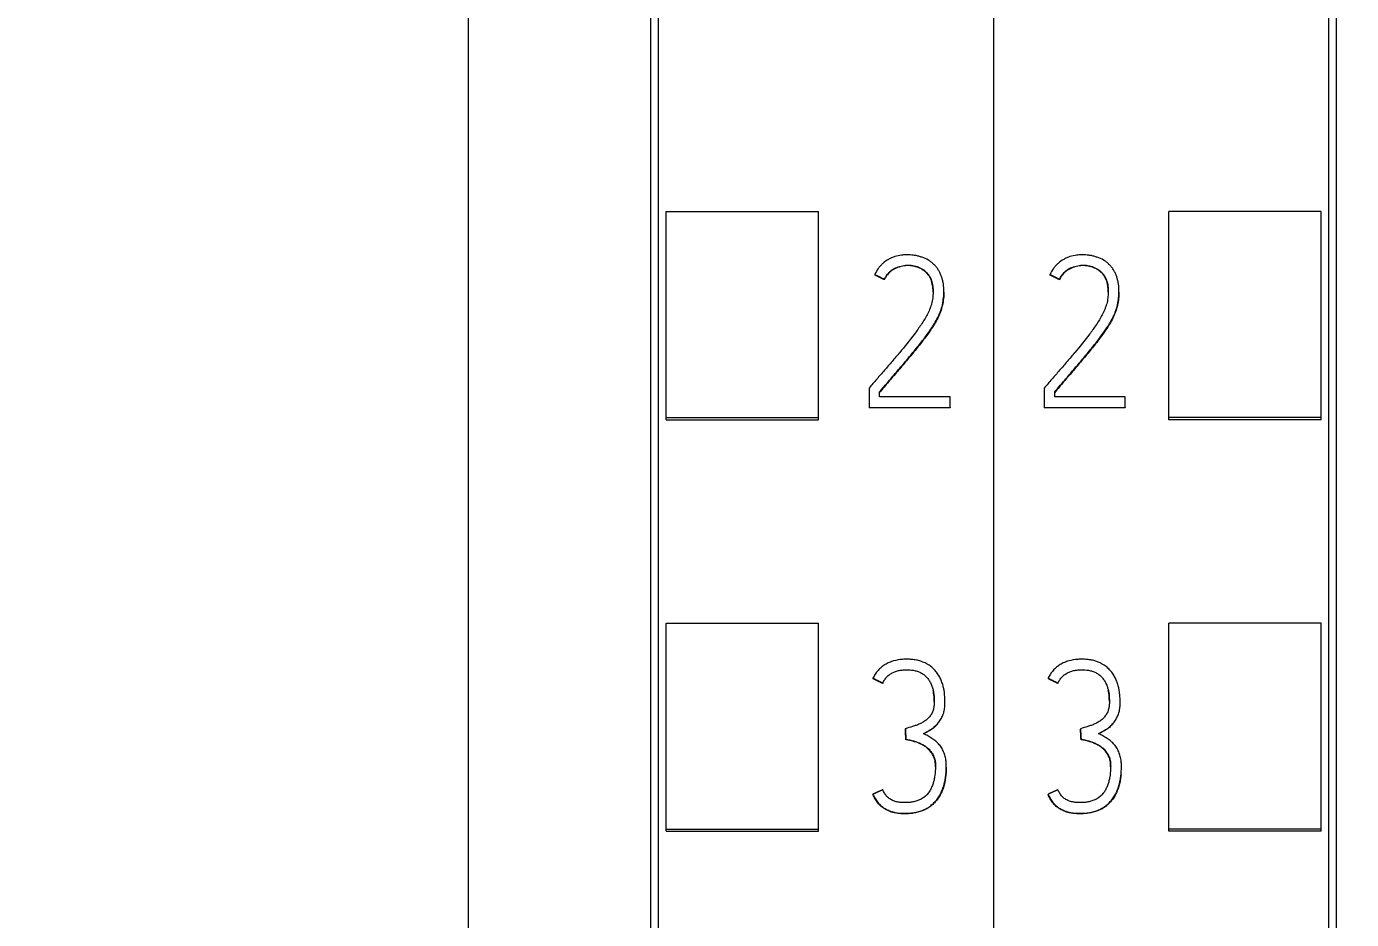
# Model space of a CAD drawing. Header units: millimetres. Extents: x 1359 to 3577, y 1333 to 3557.
# Drawn here: x 2702.87 to 2720.27, y 3017.55 to 3029.26 of the extents above; entities that cross this region are included whole.
import ezdxf

# ---------------------------------------------------------------- set-up
doc = ezdxf.new("R2010")
doc.units = ezdxf.units.MM
doc.layers.add('000-PI-Oprema', color=30, linetype='Continuous', lineweight=5)
doc.layers.add('002-PI-Kabelska kanalica', color=150, linetype='Continuous')
doc.styles.get("Standard").update_dxf_attribs({"font": 'arial.ttf'})
doc.dimstyles.new('ISO-25', dxfattribs={"dimtxt": 2.5, "dimasz": 2.5, "dimexe": 1.25, "dimexo": 0.625, "dimtad": 1, "dimtxsty": 'Standard', "dimcen": 2.5, "dimadec": 0, "dimazin": 0, "dimtfac": 1, "dimtmove": 0, "dimatfit": 3, "dimfxl": 1, "dimarcsym": 0})

# ---------------------------------------------------------------- blocks, each defined once
blk = doc.blocks.new('S7-1500 DI HF - 6ES7521-1BL00-0AB0')
at = {"layer": '000-PI-Oprema', "color": 0, "linetype": 'ByBlock', "lineweight": 0}
for p, q in [((0, 134.681), (0, 21.262)), ((34.8, 134.681), (34.8, 21.262)), ((4.4, 132.4), (4.4, 23.585)), ((30.4, 23.585), (30.4, 132.4)), ((2.3, 117.58), (2.3, 120.283)), ((4.3, 120.283), (2.3, 120.283)), ((4.3, 117.58), (4.3, 120.283)), ((30.5, 117.58), (30.5, 120.283)), ((30.5, 120.283), (32.5, 120.283)), ((32.5, 117.58), (32.5, 120.283)), ((0.74, 119.455), (0.74, 119.449)), ((0.865, 119.392), (0.865, 119.386)), ((33.24, 119.455), (33.24, 119.449)), ((33.365, 119.392), (33.365, 119.386)), ((1.647, 119.224), (1.647, 119.23)), ((34.147, 119.224), (34.147, 119.23)), ((0.665, 117.964), (0.665, 117.71)), ((0.804, 117.848), (0.804, 117.914)), ((1.73, 117.848), (0.804, 117.848)), ((1.73, 117.71), (1.73, 117.848)), ((33.165, 117.964), (33.165, 117.71)), ((33.304, 117.848), (33.304, 117.914)), ((34.23, 117.848), (33.304, 117.848)), ((34.23, 117.71), (34.23, 117.848)), ((0.665, 117.71), (0.665, 117.704)), ((0.665, 117.71), (1.73, 117.71)), ((1.73, 117.704), (0.665, 117.704)), ((1.73, 117.71), (1.73, 117.704)), ((33.165, 117.71), (33.165, 117.704)), ((33.165, 117.71), (34.23, 117.71)), ((34.23, 117.704), (33.165, 117.704)), ((34.23, 117.71), (34.23, 117.704)), ((2.3, 117.549), (2.3, 117.58)), ((4.3, 117.58), (2.3, 117.58)), ((4.3, 117.549), (2.3, 117.549)), ((4.3, 117.549), (4.3, 117.58)), ((30.5, 117.549), (30.5, 117.58)), ((30.5, 117.58), (32.5, 117.58)), ((30.5, 117.549), (32.5, 117.549)), ((32.5, 117.549), (32.5, 117.58)), ((2.3, 112.178), (2.3, 114.881)), ((4.3, 114.881), (2.3, 114.881)), ((4.3, 112.178), (4.3, 114.881)), ((30.5, 112.178), (30.5, 114.881)), ((30.5, 114.881), (32.5, 114.881)), ((32.5, 112.178), (32.5, 114.881)), ((0.716, 114.157), (0.716, 114.151)), ((33.216, 114.157), (33.216, 114.151)), ((0.844, 114.094), (0.844, 114.088)), ((33.344, 114.094), (33.344, 114.088)), ((1.662, 113.84), (1.662, 113.846)), ((34.162, 113.84), (34.162, 113.846)), ((1.141, 113.494), (1.141, 113.488)), ((33.641, 113.494), (33.641, 113.488)), ((1.149, 113.356), (1.149, 113.35)), ((33.649, 113.356), (33.649, 113.35)), ((1.679, 112.99), (1.679, 112.996)), ((34.179, 112.99), (34.179, 112.996)), ((0.716, 112.635), (0.716, 112.629)), ((33.216, 112.635), (33.216, 112.629)), ((2.3, 112.149), (2.3, 112.178)), ((4.3, 112.178), (2.3, 112.178)), ((4.3, 112.149), (2.3, 112.149)), ((4.3, 112.149), (4.3, 112.178)), ((30.5, 112.149), (30.5, 112.178)), ((30.5, 112.178), (32.5, 112.178)), ((30.5, 112.149), (32.5, 112.149)), ((32.5, 112.149), (32.5, 112.178))]:
    blk.add_line(p, q, dxfattribs=at)
for points, knots in [([(4.5, 132.586), (4.5, 129.542), (4.5, 119.972), (4.5, 105.802), (4.5, 91.235), (4.5, 77.025), (4.5, 62.731), (4.5, 47.245), (4.5, 34.605), (4.5, 26.64), (4.5, 23.299)], [0, 0, 0, 0, 0.083934, 0.263736, 0.389889, 0.484142, 0.653794, 0.78188, 0.908517, 1, 1, 1, 1]), ([(30.3, 23.299), (30.3, 26.64), (30.3, 34.605), (30.3, 47.245), (30.3, 62.731), (30.3, 77.025), (30.3, 91.235), (30.3, 105.802), (30.3, 119.972), (30.3, 129.542), (30.3, 132.586)], [0, 0, 0, 0, 0.091483, 0.21812, 0.346206, 0.515858, 0.610111, 0.736264, 0.916066, 1, 1, 1, 1]), ([(27.9, 129.52), (27.9, 127.497), (27.9, 118.948), (27.9, 105.802), (27.9, 91.235), (27.9, 77.025), (27.9, 62.731), (27.9, 47.245), (27.9, 34.486), (27.9, 25.605), (27.9, 21.348), (27.9, 20.55)], [0, 0, 0, 0, 0.055935, 0.236292, 0.362833, 0.457376, 0.627551, 0.756032, 0.883059, 0.978086, 1, 1, 1, 1]), ([(0.804, 117.914), (0.843, 117.96), (0.881, 118.006), (0.959, 118.098), (0.999, 118.143), (1.077, 118.235), (1.116, 118.281), (1.193, 118.373), (1.232, 118.419), (1.308, 118.512), (1.346, 118.559), (1.4, 118.631), (1.418, 118.655), (1.453, 118.704), (1.47, 118.729), (1.504, 118.779), (1.52, 118.804), (1.55, 118.856), (1.564, 118.882), (1.583, 118.923), (1.589, 118.937), (1.6, 118.965), (1.605, 118.979), (1.62, 119.022), (1.627, 119.051), (1.638, 119.11), (1.642, 119.14), (1.646, 119.185), (1.646, 119.2), (1.647, 119.23), (1.647, 119.245), (1.645, 119.29), (1.642, 119.32), (1.634, 119.364), (1.63, 119.379), (1.623, 119.408), (1.618, 119.423), (1.608, 119.451), (1.602, 119.465), (1.588, 119.492), (1.581, 119.505), (1.569, 119.524), (1.565, 119.53), (1.556, 119.542), (1.551, 119.548), (1.537, 119.566), (1.526, 119.577), (1.505, 119.598), (1.494, 119.608), (1.476, 119.622), (1.47, 119.627), (1.457, 119.635), (1.451, 119.639), (1.418, 119.658), (1.39, 119.671), (1.347, 119.685), (1.332, 119.69), (1.303, 119.698), (1.288, 119.701), (1.258, 119.706), (1.243, 119.708), (1.213, 119.711), (1.198, 119.712), (1.168, 119.712), (1.153, 119.712), (1.123, 119.711), (1.107, 119.71), (1.062, 119.704), (1.032, 119.698), (0.989, 119.685), (0.975, 119.68), (0.954, 119.67), (0.947, 119.667), (0.933, 119.66), (0.927, 119.657), (0.894, 119.638), (0.87, 119.62), (0.836, 119.59), (0.825, 119.579), (0.804, 119.557), (0.795, 119.545), (0.768, 119.509), (0.752, 119.483), (0.74, 119.455)], [0, 0, 0, 0, 0.0625, 0.0625, 0.125, 0.125, 0.1875, 0.1875, 0.25, 0.25, 0.3125, 0.3125, 0.34375, 0.34375, 0.375, 0.375, 0.40625, 0.40625, 0.4375, 0.4375, 0.453125, 0.453125, 0.46875, 0.46875, 0.5, 0.5, 0.53125, 0.53125, 0.546875, 0.546875, 0.5625, 0.5625, 0.59375, 0.59375, 0.609375, 0.609375, 0.625, 0.625, 0.640625, 0.640625, 0.65625, 0.65625, 0.664062, 0.664062, 0.671875, 0.671875, 0.6875, 0.6875, 0.703125, 0.703125, 0.710937, 0.710937, 0.71875, 0.71875, 0.75, 0.75, 0.765625, 0.765625, 0.78125, 0.78125, 0.796875, 0.796875, 0.8125, 0.8125, 0.828125, 0.828125, 0.84375, 0.84375, 0.875, 0.875, 0.890625, 0.890625, 0.898437, 0.898437, 0.90625, 0.90625, 0.9375, 0.9375, 0.953125, 0.953125, 0.96875, 0.96875, 1, 1, 1, 1]), ([(33.304, 117.914), (33.343, 117.96), (33.381, 118.006), (33.459, 118.098), (33.499, 118.143), (33.577, 118.235), (33.616, 118.281), (33.693, 118.373), (33.732, 118.419), (33.808, 118.512), (33.846, 118.559), (33.9, 118.631), (33.918, 118.655), (33.953, 118.704), (33.97, 118.729), (34.004, 118.779), (34.02, 118.804), (34.05, 118.856), (34.064, 118.882), (34.083, 118.923), (34.089, 118.937), (34.1, 118.965), (34.105, 118.979), (34.12, 119.022), (34.127, 119.051), (34.138, 119.11), (34.142, 119.14), (34.146, 119.185), (34.146, 119.2), (34.147, 119.23), (34.147, 119.245), (34.145, 119.29), (34.142, 119.32), (34.134, 119.364), (34.13, 119.379), (34.123, 119.408), (34.118, 119.423), (34.108, 119.451), (34.102, 119.465), (34.088, 119.492), (34.081, 119.505), (34.069, 119.524), (34.065, 119.53), (34.056, 119.542), (34.051, 119.548), (34.037, 119.566), (34.026, 119.577), (34.005, 119.598), (33.994, 119.608), (33.976, 119.622), (33.97, 119.627), (33.957, 119.635), (33.951, 119.639), (33.918, 119.658), (33.89, 119.671), (33.847, 119.685), (33.832, 119.69), (33.803, 119.698), (33.788, 119.701), (33.758, 119.706), (33.743, 119.708), (33.713, 119.711), (33.698, 119.712), (33.668, 119.712), (33.653, 119.712), (33.623, 119.711), (33.607, 119.71), (33.562, 119.704), (33.532, 119.698), (33.489, 119.685), (33.475, 119.68), (33.454, 119.67), (33.447, 119.667), (33.433, 119.66), (33.427, 119.657), (33.394, 119.638), (33.37, 119.62), (33.336, 119.59), (33.325, 119.579), (33.304, 119.557), (33.295, 119.545), (33.268, 119.509), (33.252, 119.483), (33.24, 119.455)], [0, 0, 0, 0, 0.0625, 0.0625, 0.125, 0.125, 0.1875, 0.1875, 0.25, 0.25, 0.3125, 0.3125, 0.34375, 0.34375, 0.375, 0.375, 0.40625, 0.40625, 0.4375, 0.4375, 0.453125, 0.453125, 0.46875, 0.46875, 0.5, 0.5, 0.53125, 0.53125, 0.546875, 0.546875, 0.5625, 0.5625, 0.59375, 0.59375, 0.609375, 0.609375, 0.625, 0.625, 0.640625, 0.640625, 0.65625, 0.65625, 0.664062, 0.664062, 0.671875, 0.671875, 0.6875, 0.6875, 0.703125, 0.703125, 0.710937, 0.710937, 0.71875, 0.71875, 0.75, 0.75, 0.765625, 0.765625, 0.78125, 0.78125, 0.796875, 0.796875, 0.8125, 0.8125, 0.828125, 0.828125, 0.84375, 0.84375, 0.875, 0.875, 0.890625, 0.890625, 0.898437, 0.898437, 0.90625, 0.90625, 0.9375, 0.9375, 0.953125, 0.953125, 0.96875, 0.96875, 1, 1, 1, 1]), ([(0.865, 119.392), (0.876, 119.415), (0.89, 119.437), (0.914, 119.467), (0.922, 119.477), (0.941, 119.495), (0.951, 119.503), (0.982, 119.526), (1.005, 119.538), (1.054, 119.558), (1.079, 119.565), (1.117, 119.572), (1.129, 119.574), (1.155, 119.576), (1.168, 119.577), (1.207, 119.577), (1.233, 119.574), (1.271, 119.565), (1.283, 119.562), (1.308, 119.553), (1.32, 119.548), (1.355, 119.532), (1.377, 119.518), (1.408, 119.494), (1.417, 119.485), (1.435, 119.466), (1.443, 119.456), (1.454, 119.44), (1.458, 119.435), (1.465, 119.424), (1.474, 119.406), (1.481, 119.388), (1.489, 119.364), (1.492, 119.351), (1.498, 119.326), (1.5, 119.313), (1.503, 119.287), (1.504, 119.275), (1.505, 119.249), (1.506, 119.236), (1.505, 119.21), (1.505, 119.197), (1.503, 119.171), (1.502, 119.159), (1.497, 119.12), (1.492, 119.095), (1.482, 119.058), (1.478, 119.045), (1.47, 119.021), (1.465, 119.009), (1.451, 118.973), (1.44, 118.95), (1.416, 118.904), (1.403, 118.882), (1.377, 118.839), (1.363, 118.817), (1.32, 118.753), (1.29, 118.712), (1.198, 118.589), (1.133, 118.509), (1.034, 118.392), (1, 118.353), (0.934, 118.274), (0.9, 118.236), (0.833, 118.158), (0.799, 118.119), (0.732, 118.042), (0.698, 118.003), (0.665, 117.964)], [0, 0, 0, 0, 0.03125, 0.03125, 0.046875, 0.046875, 0.0625, 0.0625, 0.09375, 0.09375, 0.125, 0.125, 0.140625, 0.140625, 0.15625, 0.15625, 0.1875, 0.1875, 0.203125, 0.203125, 0.21875, 0.21875, 0.25, 0.25, 0.265625, 0.265625, 0.28125, 0.28125, 0.289062, 0.289062, 0.296875, 0.3125, 0.3125, 0.328125, 0.328125, 0.34375, 0.34375, 0.359375, 0.359375, 0.375, 0.375, 0.390625, 0.390625, 0.40625, 0.40625, 0.4375, 0.4375, 0.453125, 0.453125, 0.46875, 0.46875, 0.5, 0.5, 0.53125, 0.53125, 0.5625, 0.5625, 0.625, 0.625, 0.75, 0.75, 0.8125, 0.8125, 0.875, 0.875, 0.9375, 0.9375, 1, 1, 1, 1]), ([(1.506, 119.221), (1.506, 119.231), (1.505, 119.242), (1.504, 119.265), (1.503, 119.278), (1.5, 119.303), (1.498, 119.316), (1.493, 119.341), (1.49, 119.354), (1.482, 119.379), (1.477, 119.391), (1.469, 119.409), (1.466, 119.414), (1.46, 119.426), (1.456, 119.431), (1.438, 119.458), (1.42, 119.477), (1.395, 119.498), (1.39, 119.502), (1.379, 119.51), (1.363, 119.521), (1.335, 119.536), (1.311, 119.546), (1.286, 119.555), (1.273, 119.558), (1.235, 119.567), (1.209, 119.57), (1.157, 119.571), (1.131, 119.569), (1.093, 119.562), (1.08, 119.559), (1.055, 119.552), (1.043, 119.547), (1.018, 119.538), (1.007, 119.532), (0.984, 119.52), (0.973, 119.513), (0.941, 119.49), (0.922, 119.472), (0.898, 119.442), (0.891, 119.431), (0.877, 119.409), (0.87, 119.397), (0.865, 119.386)], [0, 0, 0, 0, 0.034222, 0.034222, 0.076212, 0.076212, 0.118203, 0.118203, 0.160193, 0.160193, 0.202183, 0.202183, 0.223179, 0.223179, 0.244174, 0.244174, 0.328155, 0.328155, 0.34915, 0.34915, 0.370145, 0.412135, 0.454126, 0.454126, 0.496116, 0.496116, 0.580097, 0.580097, 0.664077, 0.664077, 0.706068, 0.706068, 0.748058, 0.748058, 0.790048, 0.790048, 0.832039, 0.832039, 0.916019, 0.916019, 0.95801, 0.95801, 1, 1, 1, 1]), ([(33.365, 119.392), (33.376, 119.415), (33.39, 119.437), (33.414, 119.467), (33.422, 119.477), (33.441, 119.495), (33.451, 119.503), (33.482, 119.526), (33.505, 119.538), (33.554, 119.558), (33.579, 119.565), (33.617, 119.572), (33.629, 119.574), (33.655, 119.576), (33.668, 119.577), (33.707, 119.577), (33.733, 119.574), (33.771, 119.565), (33.783, 119.562), (33.808, 119.553), (33.82, 119.548), (33.855, 119.532), (33.877, 119.518), (33.908, 119.494), (33.917, 119.485), (33.935, 119.466), (33.943, 119.456), (33.954, 119.44), (33.958, 119.435), (33.965, 119.424), (33.974, 119.406), (33.981, 119.388), (33.989, 119.364), (33.992, 119.351), (33.998, 119.326), (34, 119.313), (34.003, 119.287), (34.004, 119.275), (34.005, 119.249), (34.006, 119.236), (34.005, 119.21), (34.005, 119.197), (34.003, 119.171), (34.002, 119.159), (33.997, 119.12), (33.992, 119.095), (33.982, 119.058), (33.978, 119.045), (33.97, 119.021), (33.965, 119.009), (33.951, 118.973), (33.94, 118.95), (33.916, 118.904), (33.903, 118.882), (33.877, 118.839), (33.863, 118.817), (33.82, 118.753), (33.79, 118.712), (33.698, 118.589), (33.633, 118.509), (33.534, 118.392), (33.5, 118.353), (33.434, 118.274), (33.4, 118.236), (33.333, 118.158), (33.299, 118.119), (33.232, 118.042), (33.198, 118.003), (33.165, 117.964)], [0, 0, 0, 0, 0.03125, 0.03125, 0.046875, 0.046875, 0.0625, 0.0625, 0.09375, 0.09375, 0.125, 0.125, 0.140625, 0.140625, 0.15625, 0.15625, 0.1875, 0.1875, 0.203125, 0.203125, 0.21875, 0.21875, 0.25, 0.25, 0.265625, 0.265625, 0.28125, 0.28125, 0.289062, 0.289062, 0.296875, 0.3125, 0.3125, 0.328125, 0.328125, 0.34375, 0.34375, 0.359375, 0.359375, 0.375, 0.375, 0.390625, 0.390625, 0.40625, 0.40625, 0.4375, 0.4375, 0.453125, 0.453125, 0.46875, 0.46875, 0.5, 0.5, 0.53125, 0.53125, 0.5625, 0.5625, 0.625, 0.625, 0.75, 0.75, 0.8125, 0.8125, 0.875, 0.875, 0.9375, 0.9375, 1, 1, 1, 1]), ([(34.006, 119.221), (34.006, 119.231), (34.005, 119.242), (34.004, 119.265), (34.003, 119.278), (34, 119.303), (33.998, 119.316), (33.993, 119.341), (33.99, 119.354), (33.982, 119.379), (33.977, 119.391), (33.969, 119.409), (33.966, 119.414), (33.96, 119.426), (33.956, 119.431), (33.938, 119.458), (33.92, 119.477), (33.895, 119.498), (33.89, 119.502), (33.879, 119.51), (33.863, 119.521), (33.835, 119.536), (33.811, 119.546), (33.786, 119.555), (33.773, 119.558), (33.735, 119.567), (33.709, 119.57), (33.657, 119.571), (33.631, 119.569), (33.593, 119.562), (33.58, 119.559), (33.555, 119.552), (33.543, 119.547), (33.518, 119.538), (33.507, 119.532), (33.484, 119.52), (33.473, 119.513), (33.441, 119.49), (33.422, 119.472), (33.398, 119.442), (33.391, 119.431), (33.377, 119.409), (33.37, 119.397), (33.365, 119.386)], [0, 0, 0, 0, 0.034222, 0.034222, 0.076212, 0.076212, 0.118203, 0.118203, 0.160193, 0.160193, 0.202183, 0.202183, 0.223179, 0.223179, 0.244174, 0.244174, 0.328155, 0.328155, 0.34915, 0.34915, 0.370145, 0.412135, 0.454126, 0.454126, 0.496116, 0.496116, 0.580097, 0.580097, 0.664077, 0.664077, 0.706068, 0.706068, 0.748058, 0.748058, 0.790048, 0.790048, 0.832039, 0.832039, 0.916019, 0.916019, 0.95801, 0.95801, 1, 1, 1, 1]), ([(1.647, 119.224), (1.647, 119.218), (1.647, 119.212), (1.646, 119.192), (1.646, 119.177), (1.642, 119.132), (1.638, 119.102), (1.626, 119.043), (1.619, 119.014), (1.605, 118.971), (1.6, 118.957), (1.588, 118.929), (1.582, 118.915), (1.563, 118.874), (1.549, 118.848), (1.519, 118.796), (1.503, 118.771), (1.47, 118.721), (1.452, 118.697), (1.417, 118.648), (1.4, 118.624), (1.345, 118.552), (1.307, 118.505), (1.231, 118.412), (1.193, 118.366), (1.116, 118.274), (1.077, 118.228), (0.998, 118.137), (0.959, 118.091), (0.881, 118), (0.842, 117.954), (0.804, 117.908)], [0, 0, 0, 0, 0.010489, 0.010489, 0.038761, 0.038761, 0.095304, 0.095304, 0.151848, 0.151848, 0.180119, 0.180119, 0.208391, 0.208391, 0.264935, 0.264935, 0.321478, 0.321478, 0.378022, 0.378022, 0.434565, 0.434565, 0.547652, 0.547652, 0.660739, 0.660739, 0.773826, 0.773826, 0.886913, 0.886913, 1, 1, 1, 1]), ([(34.147, 119.224), (34.147, 119.218), (34.147, 119.212), (34.146, 119.192), (34.146, 119.177), (34.142, 119.132), (34.138, 119.102), (34.126, 119.043), (34.119, 119.014), (34.105, 118.971), (34.1, 118.957), (34.088, 118.929), (34.082, 118.915), (34.063, 118.874), (34.049, 118.848), (34.019, 118.796), (34.003, 118.771), (33.97, 118.721), (33.952, 118.697), (33.917, 118.648), (33.9, 118.624), (33.845, 118.552), (33.807, 118.505), (33.731, 118.412), (33.693, 118.366), (33.616, 118.274), (33.577, 118.228), (33.498, 118.137), (33.459, 118.091), (33.381, 118), (33.342, 117.954), (33.304, 117.908)], [0, 0, 0, 0, 0.010489, 0.010489, 0.038761, 0.038761, 0.095304, 0.095304, 0.151848, 0.151848, 0.180119, 0.180119, 0.208391, 0.208391, 0.264935, 0.264935, 0.321478, 0.321478, 0.378022, 0.378022, 0.434565, 0.434565, 0.547652, 0.547652, 0.660739, 0.660739, 0.773826, 0.773826, 0.886913, 0.886913, 1, 1, 1, 1]), ([(1.379, 113.431), (1.397, 113.44), (1.415, 113.449), (1.449, 113.469), (1.467, 113.479), (1.491, 113.496), (1.5, 113.501), (1.515, 113.513), (1.523, 113.52), (1.538, 113.533), (1.545, 113.54), (1.56, 113.554), (1.567, 113.562), (1.586, 113.585), (1.598, 113.601), (1.614, 113.627), (1.618, 113.636), (1.627, 113.654), (1.631, 113.663), (1.642, 113.692), (1.648, 113.711), (1.656, 113.75), (1.659, 113.77), (1.662, 113.81), (1.662, 113.83), (1.662, 113.871), (1.661, 113.891), (1.657, 113.95), (1.652, 113.99), (1.639, 114.049), (1.634, 114.069), (1.621, 114.107), (1.607, 114.144), (1.588, 114.18), (1.567, 114.215), (1.555, 114.231), (1.53, 114.262), (1.509, 114.284), (1.486, 114.304), (1.47, 114.316), (1.462, 114.322), (1.42, 114.35), (1.383, 114.367), (1.335, 114.383), (1.325, 114.386), (1.306, 114.391), (1.276, 114.397), (1.226, 114.404), (1.186, 114.406), (1.145, 114.406), (1.125, 114.406), (1.065, 114.401), (1.025, 114.395), (0.977, 114.381), (0.967, 114.378), (0.948, 114.371), (0.939, 114.367), (0.911, 114.355), (0.875, 114.336), (0.842, 114.313), (0.819, 114.294), (0.811, 114.287), (0.796, 114.273), (0.789, 114.266), (0.769, 114.243), (0.756, 114.228), (0.74, 114.202), (0.735, 114.194), (0.725, 114.176), (0.72, 114.167), (0.716, 114.157)], [0, 0, 0, 0, 0.03125, 0.03125, 0.0625, 0.0625, 0.078125, 0.078125, 0.09375, 0.09375, 0.109375, 0.109375, 0.125, 0.125, 0.15625, 0.15625, 0.171875, 0.171875, 0.1875, 0.1875, 0.21875, 0.21875, 0.25, 0.25, 0.28125, 0.28125, 0.3125, 0.3125, 0.375, 0.375, 0.40625, 0.40625, 0.4375, 0.46875, 0.46875, 0.5, 0.5, 0.53125, 0.546875, 0.546875, 0.5625, 0.5625, 0.625, 0.625, 0.640625, 0.640625, 0.65625, 0.6875, 0.71875, 0.71875, 0.75, 0.75, 0.8125, 0.8125, 0.828125, 0.828125, 0.84375, 0.84375, 0.875, 0.90625, 0.90625, 0.921875, 0.921875, 0.9375, 0.9375, 0.96875, 0.96875, 0.984375, 0.984375, 1, 1, 1, 1]), ([(33.879, 113.431), (33.897, 113.44), (33.915, 113.449), (33.949, 113.469), (33.967, 113.479), (33.991, 113.496), (34, 113.501), (34.015, 113.513), (34.023, 113.52), (34.038, 113.533), (34.045, 113.54), (34.06, 113.554), (34.067, 113.562), (34.086, 113.585), (34.098, 113.601), (34.114, 113.627), (34.118, 113.636), (34.127, 113.654), (34.131, 113.663), (34.142, 113.692), (34.148, 113.711), (34.156, 113.75), (34.159, 113.77), (34.162, 113.81), (34.162, 113.83), (34.162, 113.871), (34.161, 113.891), (34.157, 113.95), (34.152, 113.99), (34.139, 114.049), (34.134, 114.069), (34.121, 114.107), (34.107, 114.144), (34.088, 114.18), (34.067, 114.215), (34.055, 114.231), (34.03, 114.262), (34.009, 114.284), (33.986, 114.304), (33.97, 114.316), (33.962, 114.322), (33.92, 114.35), (33.883, 114.367), (33.835, 114.383), (33.825, 114.386), (33.806, 114.391), (33.776, 114.397), (33.726, 114.404), (33.686, 114.406), (33.645, 114.406), (33.625, 114.406), (33.565, 114.401), (33.525, 114.395), (33.477, 114.381), (33.467, 114.378), (33.448, 114.371), (33.439, 114.367), (33.411, 114.355), (33.375, 114.336), (33.342, 114.313), (33.319, 114.294), (33.311, 114.287), (33.296, 114.273), (33.289, 114.266), (33.269, 114.243), (33.256, 114.228), (33.24, 114.202), (33.235, 114.194), (33.225, 114.176), (33.22, 114.167), (33.216, 114.157)], [0, 0, 0, 0, 0.03125, 0.03125, 0.0625, 0.0625, 0.078125, 0.078125, 0.09375, 0.09375, 0.109375, 0.109375, 0.125, 0.125, 0.15625, 0.15625, 0.171875, 0.171875, 0.1875, 0.1875, 0.21875, 0.21875, 0.25, 0.25, 0.28125, 0.28125, 0.3125, 0.3125, 0.375, 0.375, 0.40625, 0.40625, 0.4375, 0.46875, 0.46875, 0.5, 0.5, 0.53125, 0.546875, 0.546875, 0.5625, 0.5625, 0.625, 0.625, 0.640625, 0.640625, 0.65625, 0.6875, 0.71875, 0.71875, 0.75, 0.75, 0.8125, 0.8125, 0.828125, 0.828125, 0.84375, 0.84375, 0.875, 0.90625, 0.90625, 0.921875, 0.921875, 0.9375, 0.9375, 0.96875, 0.96875, 0.984375, 0.984375, 1, 1, 1, 1]), ([(0.844, 114.094), (0.851, 114.109), (0.859, 114.123), (0.878, 114.15), (0.888, 114.163), (0.905, 114.18), (0.911, 114.186), (0.924, 114.197), (0.931, 114.202), (0.944, 114.212), (0.951, 114.216), (0.965, 114.225), (0.972, 114.229), (0.994, 114.239), (1.01, 114.245), (1.042, 114.255), (1.058, 114.258), (1.091, 114.264), (1.107, 114.265), (1.14, 114.268), (1.157, 114.268), (1.207, 114.267), (1.239, 114.264), (1.28, 114.254), (1.288, 114.252), (1.304, 114.247), (1.312, 114.244), (1.335, 114.235), (1.349, 114.227), (1.37, 114.214), (1.377, 114.209), (1.39, 114.199), (1.397, 114.194), (1.415, 114.177), (1.426, 114.165), (1.441, 114.145), (1.446, 114.138), (1.455, 114.124), (1.468, 114.103), (1.479, 114.081), (1.492, 114.051), (1.497, 114.035), (1.506, 114.003), (1.509, 113.987), (1.518, 113.939), (1.52, 113.906), (1.521, 113.856), (1.521, 113.84), (1.52, 113.807), (1.518, 113.79), (1.514, 113.766), (1.512, 113.758), (1.508, 113.742), (1.506, 113.734), (1.497, 113.711), (1.49, 113.696), (1.476, 113.675), (1.472, 113.668), (1.461, 113.655), (1.456, 113.649), (1.445, 113.636), (1.439, 113.63), (1.427, 113.619), (1.421, 113.613), (1.402, 113.598), (1.388, 113.589), (1.36, 113.572), (1.345, 113.564), (1.315, 113.55), (1.299, 113.544), (1.268, 113.533), (1.252, 113.528), (1.204, 113.514), (1.173, 113.504), (1.141, 113.494)], [0, 0, 0, 0, 0.03125, 0.03125, 0.0625, 0.0625, 0.078125, 0.078125, 0.09375, 0.09375, 0.109375, 0.109375, 0.125, 0.125, 0.15625, 0.15625, 0.1875, 0.1875, 0.21875, 0.21875, 0.25, 0.25, 0.3125, 0.3125, 0.328125, 0.328125, 0.34375, 0.34375, 0.375, 0.375, 0.390625, 0.390625, 0.40625, 0.40625, 0.4375, 0.4375, 0.453125, 0.453125, 0.46875, 0.5, 0.5, 0.53125, 0.53125, 0.5625, 0.5625, 0.625, 0.625, 0.65625, 0.65625, 0.6875, 0.6875, 0.703125, 0.703125, 0.71875, 0.71875, 0.75, 0.75, 0.765625, 0.765625, 0.78125, 0.78125, 0.796875, 0.796875, 0.8125, 0.8125, 0.84375, 0.84375, 0.875, 0.875, 0.90625, 0.90625, 0.9375, 0.9375, 1, 1, 1, 1]), ([(33.344, 114.094), (33.351, 114.109), (33.359, 114.123), (33.378, 114.15), (33.388, 114.163), (33.405, 114.18), (33.411, 114.186), (33.424, 114.197), (33.431, 114.202), (33.444, 114.212), (33.451, 114.216), (33.465, 114.225), (33.472, 114.229), (33.494, 114.239), (33.51, 114.245), (33.542, 114.255), (33.558, 114.258), (33.591, 114.264), (33.607, 114.265), (33.64, 114.268), (33.657, 114.268), (33.707, 114.267), (33.739, 114.264), (33.78, 114.254), (33.788, 114.252), (33.804, 114.247), (33.812, 114.244), (33.835, 114.235), (33.849, 114.227), (33.87, 114.214), (33.877, 114.209), (33.89, 114.199), (33.897, 114.194), (33.915, 114.177), (33.926, 114.165), (33.941, 114.145), (33.946, 114.138), (33.955, 114.124), (33.968, 114.103), (33.979, 114.081), (33.992, 114.051), (33.997, 114.035), (34.006, 114.003), (34.009, 113.987), (34.018, 113.939), (34.02, 113.906), (34.021, 113.856), (34.021, 113.84), (34.02, 113.807), (34.018, 113.79), (34.014, 113.766), (34.012, 113.758), (34.008, 113.742), (34.006, 113.734), (33.997, 113.711), (33.99, 113.696), (33.976, 113.675), (33.972, 113.668), (33.961, 113.655), (33.956, 113.649), (33.945, 113.636), (33.939, 113.63), (33.927, 113.619), (33.921, 113.613), (33.902, 113.598), (33.888, 113.589), (33.86, 113.572), (33.845, 113.564), (33.815, 113.55), (33.799, 113.544), (33.768, 113.533), (33.752, 113.528), (33.704, 113.514), (33.673, 113.504), (33.641, 113.494)], [0, 0, 0, 0, 0.03125, 0.03125, 0.0625, 0.0625, 0.078125, 0.078125, 0.09375, 0.09375, 0.109375, 0.109375, 0.125, 0.125, 0.15625, 0.15625, 0.1875, 0.1875, 0.21875, 0.21875, 0.25, 0.25, 0.3125, 0.3125, 0.328125, 0.328125, 0.34375, 0.34375, 0.375, 0.375, 0.390625, 0.390625, 0.40625, 0.40625, 0.4375, 0.4375, 0.453125, 0.453125, 0.46875, 0.5, 0.5, 0.53125, 0.53125, 0.5625, 0.5625, 0.625, 0.625, 0.65625, 0.65625, 0.6875, 0.6875, 0.703125, 0.703125, 0.71875, 0.71875, 0.75, 0.75, 0.765625, 0.765625, 0.78125, 0.78125, 0.796875, 0.796875, 0.8125, 0.8125, 0.84375, 0.84375, 0.875, 0.875, 0.90625, 0.90625, 0.9375, 0.9375, 1, 1, 1, 1]), ([(1.521, 113.851), (1.521, 113.855), (1.521, 113.859), (1.52, 113.896), (1.518, 113.929), (1.511, 113.972), (1.509, 113.983), (1.506, 113.994)], [0, 0, 0, 0, 0.087818, 0.087818, 0.771228, 0.771228, 1, 1, 1, 1]), ([(34.021, 113.851), (34.021, 113.855), (34.021, 113.859), (34.02, 113.896), (34.018, 113.929), (34.011, 113.972), (34.009, 113.983), (34.006, 113.994)], [0, 0, 0, 0, 0.087818, 0.087818, 0.771228, 0.771228, 1, 1, 1, 1]), ([(1.568, 113.557), (1.557, 113.545), (1.545, 113.533), (1.524, 113.515), (1.517, 113.508), (1.501, 113.496), (1.492, 113.49), (1.467, 113.474), (1.45, 113.463), (1.415, 113.443), (1.397, 113.434), (1.379, 113.425)], [0, 0, 0, 0, 0.218648, 0.218648, 0.348874, 0.348874, 0.479099, 0.479099, 0.739549, 0.739549, 1, 1, 1, 1]), ([(34.068, 113.557), (34.057, 113.545), (34.045, 113.533), (34.024, 113.515), (34.017, 113.508), (34.001, 113.496), (33.992, 113.49), (33.967, 113.474), (33.95, 113.463), (33.915, 113.443), (33.897, 113.434), (33.879, 113.425)], [0, 0, 0, 0, 0.218648, 0.218648, 0.348874, 0.348874, 0.479099, 0.479099, 0.739549, 0.739549, 1, 1, 1, 1]), ([(0.716, 112.635), (0.725, 112.616), (0.734, 112.597), (0.756, 112.561), (0.767, 112.544), (0.786, 112.519), (0.793, 112.511), (0.808, 112.496), (0.816, 112.488), (0.84, 112.468), (0.857, 112.456), (0.884, 112.44), (0.894, 112.435), (0.913, 112.426), (0.923, 112.422), (0.952, 112.41), (0.972, 112.404), (1.013, 112.394), (1.034, 112.39), (1.076, 112.386), (1.097, 112.385), (1.138, 112.384), (1.159, 112.384), (1.201, 112.386), (1.222, 112.388), (1.253, 112.393), (1.264, 112.395), (1.285, 112.399), (1.295, 112.401), (1.325, 112.409), (1.345, 112.415), (1.375, 112.427), (1.384, 112.431), (1.404, 112.44), (1.413, 112.445), (1.441, 112.46), (1.458, 112.472), (1.491, 112.497), (1.507, 112.511), (1.536, 112.541), (1.55, 112.557), (1.575, 112.591), (1.586, 112.609), (1.602, 112.636), (1.606, 112.645), (1.616, 112.664), (1.62, 112.674), (1.64, 112.723), (1.651, 112.763), (1.664, 112.824), (1.668, 112.844), (1.673, 112.886), (1.675, 112.907), (1.678, 112.949), (1.679, 112.97), (1.679, 113.011), (1.679, 113.032), (1.675, 113.073), (1.673, 113.094), (1.666, 113.125), (1.663, 113.135), (1.657, 113.156), (1.654, 113.166), (1.643, 113.195), (1.634, 113.214), (1.618, 113.242), (1.612, 113.251), (1.6, 113.268), (1.593, 113.277), (1.573, 113.301), (1.558, 113.316), (1.525, 113.343), (1.508, 113.355), (1.472, 113.379), (1.454, 113.39), (1.417, 113.411), (1.398, 113.421), (1.379, 113.431)], [0, 0, 0, 0, 0.03125, 0.03125, 0.0625, 0.0625, 0.078125, 0.078125, 0.09375, 0.09375, 0.125, 0.125, 0.140625, 0.140625, 0.15625, 0.15625, 0.1875, 0.1875, 0.21875, 0.21875, 0.25, 0.25, 0.28125, 0.28125, 0.3125, 0.3125, 0.328125, 0.328125, 0.34375, 0.34375, 0.375, 0.375, 0.390625, 0.390625, 0.40625, 0.40625, 0.4375, 0.4375, 0.46875, 0.46875, 0.5, 0.5, 0.53125, 0.53125, 0.546875, 0.546875, 0.5625, 0.5625, 0.625, 0.625, 0.65625, 0.65625, 0.6875, 0.6875, 0.71875, 0.71875, 0.75, 0.75, 0.78125, 0.78125, 0.796875, 0.796875, 0.8125, 0.8125, 0.84375, 0.84375, 0.859375, 0.859375, 0.875, 0.875, 0.90625, 0.90625, 0.9375, 0.9375, 0.96875, 0.96875, 1, 1, 1, 1]), ([(1.149, 113.356), (1.183, 113.351), (1.216, 113.343), (1.266, 113.329), (1.282, 113.324), (1.315, 113.312), (1.33, 113.306), (1.354, 113.294), (1.362, 113.29), (1.377, 113.282), (1.384, 113.277), (1.406, 113.263), (1.42, 113.253), (1.439, 113.236), (1.446, 113.23), (1.458, 113.218), (1.464, 113.211), (1.48, 113.191), (1.49, 113.178), (1.503, 113.155), (1.507, 113.148), (1.515, 113.132), (1.518, 113.124), (1.527, 113.099), (1.531, 113.083), (1.536, 113.049), (1.537, 113.031), (1.538, 112.997), (1.537, 112.98), (1.535, 112.928), (1.531, 112.894), (1.522, 112.844), (1.519, 112.827), (1.511, 112.793), (1.506, 112.777), (1.495, 112.744), (1.488, 112.728), (1.477, 112.705), (1.473, 112.697), (1.464, 112.682), (1.46, 112.675), (1.436, 112.639), (1.412, 112.614), (1.377, 112.588), (1.37, 112.583), (1.355, 112.574), (1.347, 112.57), (1.324, 112.559), (1.308, 112.552), (1.275, 112.541), (1.258, 112.537), (1.224, 112.531), (1.19, 112.526), (1.155, 112.525), (1.121, 112.525), (1.103, 112.525), (1.069, 112.528), (1.052, 112.531), (1.018, 112.537), (1.001, 112.542), (0.969, 112.555), (0.953, 112.563), (0.932, 112.577), (0.925, 112.583), (0.912, 112.594), (0.905, 112.6), (0.894, 112.612), (0.888, 112.619), (0.878, 112.633), (0.873, 112.64), (0.859, 112.662), (0.851, 112.677), (0.844, 112.693)], [0, 0, 0, 0, 0.0625, 0.0625, 0.09375, 0.09375, 0.125, 0.125, 0.140625, 0.140625, 0.15625, 0.15625, 0.1875, 0.1875, 0.203125, 0.203125, 0.21875, 0.21875, 0.25, 0.25, 0.265625, 0.265625, 0.28125, 0.28125, 0.3125, 0.3125, 0.34375, 0.34375, 0.375, 0.375, 0.4375, 0.4375, 0.46875, 0.46875, 0.5, 0.5, 0.53125, 0.53125, 0.546875, 0.546875, 0.5625, 0.5625, 0.625, 0.625, 0.640625, 0.640625, 0.65625, 0.65625, 0.6875, 0.6875, 0.71875, 0.71875, 0.75, 0.78125, 0.78125, 0.8125, 0.8125, 0.84375, 0.84375, 0.875, 0.875, 0.90625, 0.90625, 0.921875, 0.921875, 0.9375, 0.9375, 0.953125, 0.953125, 0.96875, 0.96875, 1, 1, 1, 1]), ([(1.537, 112.993), (1.537, 112.998), (1.537, 113.003), (1.537, 113.017), (1.537, 113.025), (1.535, 113.043), (1.535, 113.051), (1.531, 113.077), (1.527, 113.094), (1.518, 113.118), (1.515, 113.126), (1.507, 113.141), (1.503, 113.149), (1.49, 113.171), (1.48, 113.185), (1.458, 113.212), (1.446, 113.224), (1.42, 113.247), (1.406, 113.257), (1.377, 113.276), (1.362, 113.284), (1.331, 113.299), (1.315, 113.306), (1.283, 113.318), (1.266, 113.323), (1.217, 113.337), (1.183, 113.345), (1.149, 113.35)], [0, 0, 0, 0, 0.026635, 0.026635, 0.070879, 0.070879, 0.115123, 0.115123, 0.20361, 0.20361, 0.247854, 0.247854, 0.292098, 0.292098, 0.380586, 0.380586, 0.469074, 0.469074, 0.557561, 0.557561, 0.646049, 0.646049, 0.734537, 0.734537, 0.823025, 0.823025, 1, 1, 1, 1]), ([(33.216, 112.635), (33.225, 112.616), (33.234, 112.597), (33.256, 112.561), (33.267, 112.544), (33.286, 112.519), (33.293, 112.511), (33.308, 112.496), (33.316, 112.488), (33.34, 112.468), (33.357, 112.456), (33.384, 112.44), (33.394, 112.435), (33.413, 112.426), (33.423, 112.422), (33.452, 112.41), (33.472, 112.404), (33.513, 112.394), (33.534, 112.39), (33.576, 112.386), (33.597, 112.385), (33.638, 112.384), (33.659, 112.384), (33.701, 112.386), (33.722, 112.388), (33.753, 112.393), (33.764, 112.395), (33.785, 112.399), (33.795, 112.401), (33.825, 112.409), (33.845, 112.415), (33.875, 112.427), (33.884, 112.431), (33.904, 112.44), (33.913, 112.445), (33.941, 112.46), (33.958, 112.472), (33.991, 112.497), (34.007, 112.511), (34.036, 112.541), (34.05, 112.557), (34.075, 112.591), (34.086, 112.609), (34.102, 112.636), (34.106, 112.645), (34.116, 112.664), (34.12, 112.674), (34.14, 112.723), (34.151, 112.763), (34.164, 112.824), (34.168, 112.844), (34.173, 112.886), (34.175, 112.907), (34.178, 112.949), (34.179, 112.97), (34.179, 113.011), (34.179, 113.032), (34.175, 113.073), (34.173, 113.094), (34.166, 113.125), (34.163, 113.135), (34.157, 113.156), (34.154, 113.166), (34.143, 113.195), (34.134, 113.214), (34.118, 113.242), (34.112, 113.251), (34.1, 113.268), (34.093, 113.277), (34.073, 113.301), (34.058, 113.316), (34.025, 113.343), (34.008, 113.355), (33.972, 113.379), (33.954, 113.39), (33.917, 113.411), (33.898, 113.421), (33.879, 113.431)], [0, 0, 0, 0, 0.03125, 0.03125, 0.0625, 0.0625, 0.078125, 0.078125, 0.09375, 0.09375, 0.125, 0.125, 0.140625, 0.140625, 0.15625, 0.15625, 0.1875, 0.1875, 0.21875, 0.21875, 0.25, 0.25, 0.28125, 0.28125, 0.3125, 0.3125, 0.328125, 0.328125, 0.34375, 0.34375, 0.375, 0.375, 0.390625, 0.390625, 0.40625, 0.40625, 0.4375, 0.4375, 0.46875, 0.46875, 0.5, 0.5, 0.53125, 0.53125, 0.546875, 0.546875, 0.5625, 0.5625, 0.625, 0.625, 0.65625, 0.65625, 0.6875, 0.6875, 0.71875, 0.71875, 0.75, 0.75, 0.78125, 0.78125, 0.796875, 0.796875, 0.8125, 0.8125, 0.84375, 0.84375, 0.859375, 0.859375, 0.875, 0.875, 0.90625, 0.90625, 0.9375, 0.9375, 0.96875, 0.96875, 1, 1, 1, 1]), ([(33.649, 113.356), (33.683, 113.351), (33.716, 113.343), (33.766, 113.329), (33.782, 113.324), (33.815, 113.312), (33.83, 113.306), (33.854, 113.294), (33.862, 113.29), (33.877, 113.282), (33.884, 113.277), (33.906, 113.263), (33.92, 113.253), (33.939, 113.236), (33.946, 113.23), (33.958, 113.218), (33.964, 113.211), (33.98, 113.191), (33.99, 113.178), (34.003, 113.155), (34.007, 113.148), (34.015, 113.132), (34.018, 113.124), (34.027, 113.099), (34.031, 113.083), (34.036, 113.049), (34.037, 113.031), (34.038, 112.997), (34.037, 112.98), (34.035, 112.928), (34.031, 112.894), (34.022, 112.844), (34.019, 112.827), (34.011, 112.793), (34.006, 112.777), (33.995, 112.744), (33.988, 112.728), (33.977, 112.705), (33.973, 112.697), (33.964, 112.682), (33.96, 112.675), (33.936, 112.639), (33.912, 112.614), (33.877, 112.588), (33.87, 112.583), (33.855, 112.574), (33.847, 112.57), (33.824, 112.559), (33.808, 112.552), (33.775, 112.541), (33.758, 112.537), (33.724, 112.531), (33.69, 112.526), (33.655, 112.525), (33.621, 112.525), (33.603, 112.525), (33.569, 112.528), (33.552, 112.531), (33.518, 112.537), (33.501, 112.542), (33.469, 112.555), (33.453, 112.563), (33.432, 112.577), (33.425, 112.583), (33.412, 112.594), (33.405, 112.6), (33.394, 112.612), (33.388, 112.619), (33.378, 112.633), (33.373, 112.64), (33.359, 112.662), (33.351, 112.677), (33.344, 112.693)], [0, 0, 0, 0, 0.0625, 0.0625, 0.09375, 0.09375, 0.125, 0.125, 0.140625, 0.140625, 0.15625, 0.15625, 0.1875, 0.1875, 0.203125, 0.203125, 0.21875, 0.21875, 0.25, 0.25, 0.265625, 0.265625, 0.28125, 0.28125, 0.3125, 0.3125, 0.34375, 0.34375, 0.375, 0.375, 0.4375, 0.4375, 0.46875, 0.46875, 0.5, 0.5, 0.53125, 0.53125, 0.546875, 0.546875, 0.5625, 0.5625, 0.625, 0.625, 0.640625, 0.640625, 0.65625, 0.65625, 0.6875, 0.6875, 0.71875, 0.71875, 0.75, 0.78125, 0.78125, 0.8125, 0.8125, 0.84375, 0.84375, 0.875, 0.875, 0.90625, 0.90625, 0.921875, 0.921875, 0.9375, 0.9375, 0.953125, 0.953125, 0.96875, 0.96875, 1, 1, 1, 1]), ([(34.037, 112.993), (34.037, 112.998), (34.037, 113.003), (34.037, 113.017), (34.037, 113.025), (34.035, 113.043), (34.035, 113.051), (34.031, 113.077), (34.027, 113.094), (34.018, 113.118), (34.015, 113.126), (34.007, 113.141), (34.003, 113.149), (33.99, 113.171), (33.98, 113.185), (33.958, 113.212), (33.946, 113.224), (33.92, 113.247), (33.906, 113.257), (33.877, 113.276), (33.862, 113.284), (33.831, 113.299), (33.815, 113.306), (33.783, 113.318), (33.766, 113.323), (33.717, 113.337), (33.683, 113.345), (33.649, 113.35)], [0, 0, 0, 0, 0.026635, 0.026635, 0.070879, 0.070879, 0.115123, 0.115123, 0.20361, 0.20361, 0.247854, 0.247854, 0.292098, 0.292098, 0.380586, 0.380586, 0.469074, 0.469074, 0.557561, 0.557561, 0.646049, 0.646049, 0.734537, 0.734537, 0.823025, 0.823025, 1, 1, 1, 1]), ([(34.179, 112.99), (34.179, 112.989), (34.179, 112.988), (34.179, 112.967), (34.178, 112.946), (34.175, 112.904), (34.173, 112.883), (34.168, 112.841), (34.165, 112.821), (34.152, 112.76), (34.141, 112.72), (34.121, 112.671), (34.117, 112.662), (34.108, 112.643), (34.103, 112.633), (34.088, 112.605), (34.077, 112.588), (34.052, 112.554), (34.039, 112.538), (34.017, 112.515), (34.009, 112.507), (33.993, 112.493), (33.985, 112.486), (33.96, 112.467), (33.943, 112.455), (33.916, 112.44), (33.906, 112.435), (33.887, 112.426), (33.877, 112.422), (33.828, 112.402), (33.787, 112.392), (33.725, 112.383), (33.704, 112.38), (33.661, 112.378), (33.64, 112.378), (33.598, 112.378), (33.577, 112.38), (33.546, 112.383), (33.535, 112.384), (33.514, 112.388), (33.504, 112.39), (33.473, 112.397), (33.453, 112.404), (33.423, 112.415), (33.414, 112.42), (33.394, 112.429), (33.385, 112.434), (33.357, 112.45), (33.34, 112.462), (33.316, 112.482), (33.308, 112.489), (33.293, 112.504), (33.286, 112.512), (33.267, 112.537), (33.256, 112.555), (33.234, 112.591), (33.225, 112.61), (33.216, 112.629)], [0, 0, 0, 0, 0.001389, 0.001389, 0.044807, 0.044807, 0.088225, 0.088225, 0.131643, 0.131643, 0.218479, 0.218479, 0.240188, 0.240188, 0.261896, 0.261896, 0.305314, 0.305314, 0.348732, 0.348732, 0.370441, 0.370441, 0.39215, 0.39215, 0.435568, 0.435568, 0.457277, 0.457277, 0.478986, 0.478986, 0.565821, 0.565821, 0.609239, 0.609239, 0.652657, 0.652657, 0.696075, 0.696075, 0.717784, 0.717784, 0.739493, 0.739493, 0.782911, 0.782911, 0.80462, 0.80462, 0.826329, 0.826329, 0.869746, 0.869746, 0.891455, 0.891455, 0.913164, 0.913164, 0.956582, 0.956582, 1, 1, 1, 1]), ([(1.674, 112.888), (1.673, 112.879), (1.672, 112.871), (1.668, 112.841), (1.665, 112.821), (1.652, 112.76), (1.641, 112.72), (1.621, 112.671), (1.617, 112.662), (1.608, 112.643), (1.603, 112.633), (1.588, 112.605), (1.577, 112.588), (1.552, 112.554), (1.539, 112.538), (1.517, 112.515), (1.509, 112.507), (1.493, 112.493), (1.485, 112.486), (1.46, 112.467), (1.443, 112.455), (1.416, 112.44), (1.406, 112.435), (1.387, 112.426), (1.377, 112.422), (1.328, 112.402), (1.287, 112.392), (1.225, 112.383), (1.204, 112.38), (1.161, 112.378), (1.14, 112.378), (1.098, 112.378), (1.077, 112.38), (1.046, 112.383), (1.035, 112.384), (1.014, 112.388), (1.004, 112.39), (0.973, 112.397), (0.953, 112.404), (0.923, 112.415), (0.914, 112.42), (0.894, 112.429), (0.885, 112.434), (0.857, 112.45), (0.84, 112.462), (0.816, 112.482), (0.808, 112.489), (0.793, 112.504), (0.786, 112.512), (0.767, 112.537), (0.756, 112.555), (0.734, 112.591), (0.725, 112.61), (0.716, 112.629)], [0, 0, 0, 0, 0.018898, 0.018898, 0.065617, 0.065617, 0.159055, 0.159055, 0.182415, 0.182415, 0.205774, 0.205774, 0.252494, 0.252494, 0.299213, 0.299213, 0.322572, 0.322572, 0.345932, 0.345932, 0.392651, 0.392651, 0.416011, 0.416011, 0.43937, 0.43937, 0.532809, 0.532809, 0.579528, 0.579528, 0.626247, 0.626247, 0.672966, 0.672966, 0.696326, 0.696326, 0.719685, 0.719685, 0.766404, 0.766404, 0.789764, 0.789764, 0.813123, 0.813123, 0.859843, 0.859843, 0.883202, 0.883202, 0.906562, 0.906562, 0.953281, 0.953281, 1, 1, 1, 1])]:
    blk.add_open_spline(points, degree=3, knots=knots, dxfattribs=at)
for points, weights in [([(0.74, 119.455), (0.802, 119.424), (0.865, 119.392)], [0.500000075207, 0.499999924793, 0.500000075207]), ([(0.865, 119.386), (0.802, 119.417), (0.74, 119.449)], [0.499999832915, 0.500000167085, 0.499999832915]), ([(33.24, 119.455), (33.302, 119.424), (33.365, 119.392)], [0.500000158949, 0.499999841051, 0.500000158949]), ([(33.365, 119.386), (33.302, 119.417), (33.24, 119.449)], [0.49999998791, 0.50000001209, 0.49999998791]), ([(0.716, 114.157), (0.78, 114.126), (0.844, 114.094)], [0.499999912253, 0.500000087747, 0.499999912253]), ([(0.844, 114.088), (0.78, 114.119), (0.716, 114.151)], [0.500000224201, 0.499999775799, 0.500000224201]), ([(33.216, 114.157), (33.28, 114.126), (33.344, 114.094)], [0.500000072369, 0.499999927631, 0.500000072369]), ([(33.344, 114.088), (33.28, 114.119), (33.216, 114.151)], [0.500000224137, 0.499999775863, 0.500000224137]), ([(1.141, 113.494), (1.145, 113.425), (1.149, 113.356)], [0.499999997003, 0.500000002997, 0.499999997003]), ([(1.149, 113.35), (1.145, 113.419), (1.141, 113.488)], [0.500000007963, 0.499999992037, 0.500000007963]), ([(33.641, 113.494), (33.645, 113.425), (33.649, 113.356)], [0.500000017226, 0.499999982774, 0.500000017226]), ([(33.649, 113.35), (33.645, 113.419), (33.641, 113.488)], [0.500000009236, 0.499999990764, 0.500000009236]), ([(0.844, 112.693), (0.78, 112.664), (0.716, 112.635)], [0.499999977862, 0.500000022138, 0.499999977862]), ([(33.344, 112.693), (33.28, 112.664), (33.216, 112.635)], [0.49999976836, 0.50000023164, 0.49999976836])]:
    blk.add_rational_spline(points, weights, degree=2, dxfattribs=at)
blk = doc.blocks.new('*D109')
at = {"color": 0, "lineweight": -2, "transparency": 16777216}
for p, q in [((2541.571, 2980.678), (2541.571, 3096.864)), ((2889.571, 2980.678), (2889.571, 3096.864)), ((2544.071, 3095.614), (2887.071, 3095.614))]:
    blk.add_line(p, q, dxfattribs=at)
at = {"color": 0, "transparency": 16777216}
for points in [[(2544.071, 3096.031), (2544.071, 3095.197), (2541.571, 3095.614)], [(2887.071, 3096.031), (2887.071, 3095.197), (2889.571, 3095.614)]]:
    blk.add_solid(points, dxfattribs=at)
at = {"layer": 'Defpoints', "color": 0, "transparency": 16777216}
for p in [(2889.571, 3095.614), (2541.571, 2980.053), (2889.571, 2980.053)]:
    blk.add_point(p, dxfattribs=at)
at = {"color": 0, "transparency": 16777216, "insert": (2715.571, 3097.516), "char_height": 2.5, "attachment_point": 5}
blk.add_mtext('348', dxfattribs=at)

msp = doc.modelspace()

# ---------------------------------------------------------------- block references
at = {"layer": '002-PI-Kabelska kanalica', "color": 0, "linetype": 'ByBlock', "lineweight": 0}
for p in [(2680.771, 2906.556), (2715.571, 2906.556)]:
    msp.add_blockref('S7-1500 DI HF - 6ES7521-1BL00-0AB0', p, dxfattribs=at)

# ---------------------------------------------------------------- dimensions: what is measured, and where the dimension line sits
dim = msp.add_linear_dim(base=(2889.571, 3095.614), p1=(2541.571, 2980.053), p2=(2889.571, 2980.053), dimstyle='ISO-25')
dim.commit()
dim.dimension.update_dxf_attribs({"geometry": '*D109', "text_midpoint": (2715.571, 3097.516)})

doc.saveas('drawing.dxf')
